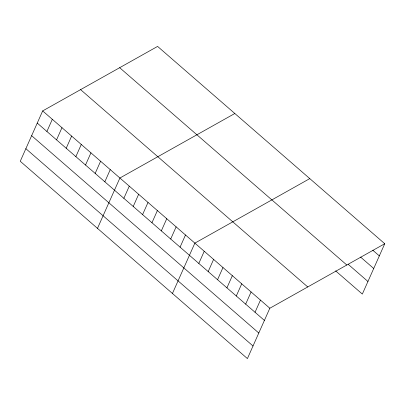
<?xml version="1.0" encoding="UTF-8"?>
<svg xmlns="http://www.w3.org/2000/svg" width="405" height="405" viewBox="0 0 405 405"><rect width="100%" height="100%" fill="white"/><g stroke="black" fill="none" stroke-linecap="round" stroke-linejoin="round"><path stroke-width="0.61" d="M42.667 110.924L20.25 161.276L247.409 358.587L269.826 308.24L384.75 243.724L157.591 46.413L42.667 110.924L269.826 308.24M46.904 131.483L52.321 119.313M56.558 139.867L61.975 127.697M66.212 148.255L71.629 136.085M75.867 156.639L81.284 144.469M85.521 165.027L90.938 152.857M95.175 173.411L100.592 161.241M104.829 181.799L110.246 169.629M97.483 228.359L119.9 178.013L234.824 113.496M123.854 198.323L129.271 186.153M133.225 206.464L138.642 194.294M142.59 214.599L148.012 202.429M151.961 222.74L157.383 210.57M161.332 230.88L166.754 218.71M170.702 239.021L176.124 226.851M180.073 247.156L185.49 234.986M172.444 293.473L194.861 243.127L309.79 178.61M198.815 263.437L204.231 251.267M208.185 271.578L213.602 259.408M217.556 279.713L222.973 267.543M226.927 287.854L232.343 275.683M236.297 295.994L241.714 283.824M245.668 304.135L251.085 291.964M255.039 312.27L260.455 300.1M384.75 243.724L362.333 294.076L335.629 270.879M372.772 250.199L379.333 255.894M360.602 257.099L373.724 268.495M348.265 264.384L367.942 281.475M119.667 67.701L346.827 265.017M80.59 89.637L307.749 286.953M37.25 123.095L264.404 320.411M31.641 135.695L258.795 333.011M25.859 148.675L253.019 345.992"/></g></svg>
